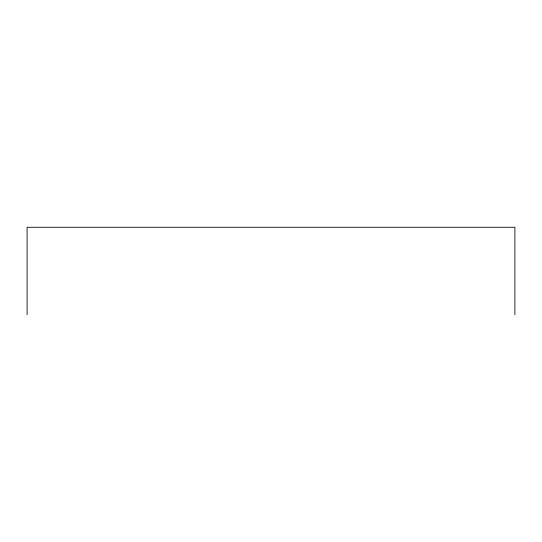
<?xml version="1.0" encoding="UTF-8"?>
<svg xmlns="http://www.w3.org/2000/svg" width="542" height="542" viewBox="0 0 542 542"><rect width="100%" height="100%" fill="white"/><g stroke="black" fill="none" stroke-linecap="round" stroke-linejoin="round"><path stroke-width="0.81" d="M514.9 314.733L514.9 227.267L27.1 227.267L27.1 314.733"/></g></svg>
